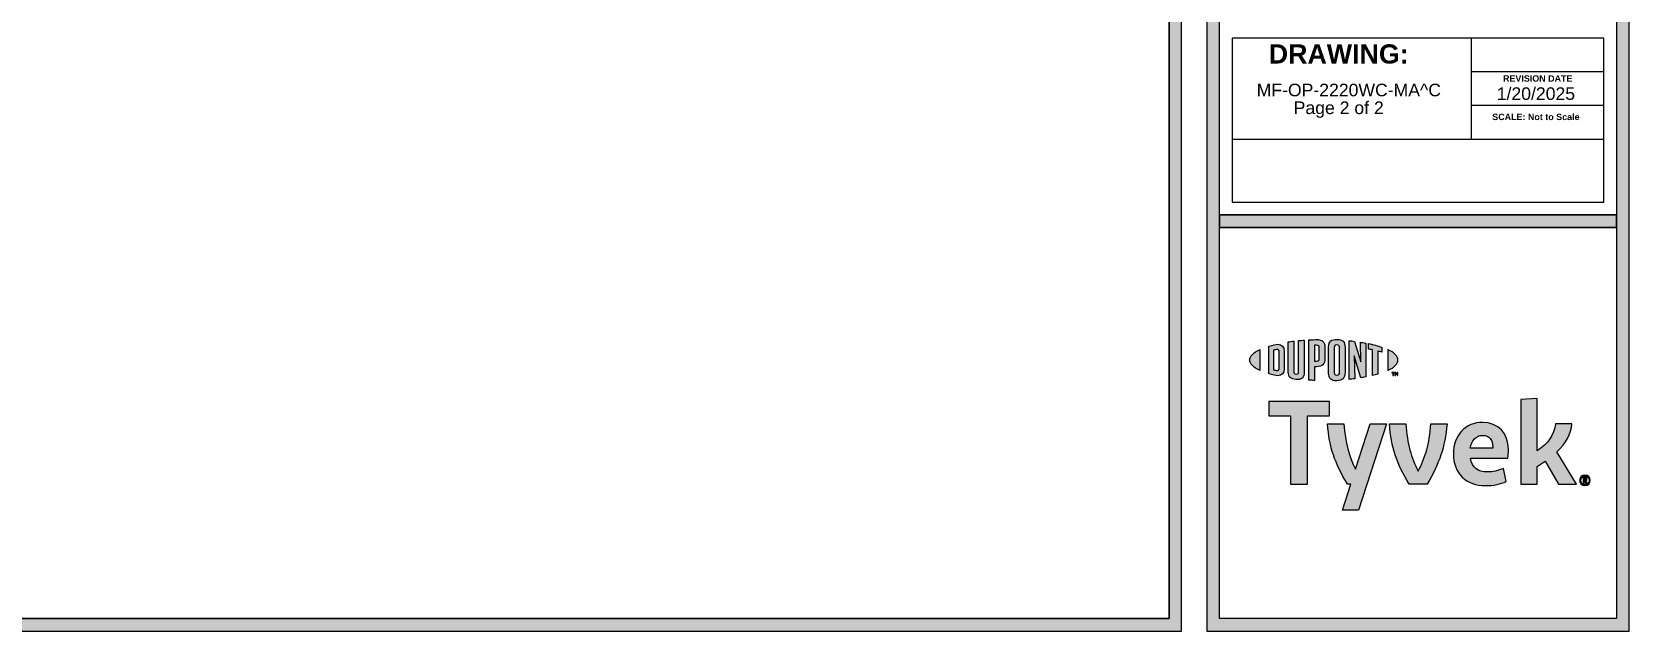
# Model space of a CAD drawing. Header units: inches. Extents: x -17.6 to 82.3, y -15.1 to 23.2.
# Drawn here: x 66.5 to 82.34, y -11.06 to -5.12 of the extents above; entities that cross this region are included whole.
import ezdxf

# ---------------------------------------------------------------- set-up
doc = ezdxf.new("R2010")
doc.units = ezdxf.units.IN
doc.header["$MEASUREMENT"] = 0
doc.layers.add('G-ANNO-TTLB', color=7, linetype='Continuous', lineweight=0)

# ---------------------------------------------------------------- blocks, each defined once
blk = doc.blocks.new('Block_12')
at = {"layer": 'G-ANNO-TTLB', "true_color": 0xe11b22, "transparency": 33554687}
h = blk.add_hatch(color=242, dxfattribs=at)
h.dxf.hatch_style = 2
edge = h.paths.add_edge_path()
edge.add_spline(control_points=[(78.868, -8.458), (78.868, -8.474), (78.859, -8.479), (78.848, -8.479), (78.839, -8.479), (78.825, -8.476), (78.814, -8.473), (78.814, -8.473), (78.814, -8.277), (78.814, -8.277), (78.825, -8.274), (78.839, -8.271), (78.848, -8.271), (78.859, -8.271), (78.868, -8.276), (78.868, -8.292), (78.868, -8.292), (78.868, -8.458), (78.868, -8.458)], knot_values=[0, 0, 0, 0, 1, 1, 1, 2, 2, 2, 3, 3, 3, 4, 4, 4, 5, 5, 5, 6, 6, 6, 6], degree=3, periodic=0)
edge = h.paths.add_edge_path()
edge.add_spline(control_points=[(78.855, -8.219), (78.837, -8.219), (78.812, -8.224), (78.765, -8.239), (78.765, -8.239), (78.765, -8.511), (78.765, -8.511), (78.806, -8.524), (78.837, -8.531), (78.855, -8.531), (78.896, -8.531), (78.919, -8.506), (78.919, -8.465), (78.919, -8.465), (78.919, -8.285), (78.919, -8.285), (78.919, -8.244), (78.896, -8.219), (78.855, -8.219)], knot_values=[0, 0, 0, 0, 1, 1, 1, 2, 2, 2, 3, 3, 3, 4, 4, 4, 5, 5, 5, 6, 6, 6, 6], degree=3, periodic=0)
h = blk.add_hatch(color=242, dxfattribs=at)
h.dxf.hatch_style = 2
edge = h.paths.add_edge_path()
edge.add_spline(control_points=[(79.062, -8.49), (79.062, -8.506), (79.057, -8.516), (79.037, -8.514), (79.018, -8.511), (79.013, -8.503), (79.013, -8.485), (79.013, -8.485), (79.013, -8.188), (79.013, -8.188), (79, -8.189), (78.971, -8.193), (78.959, -8.195), (78.959, -8.195), (78.959, -8.495), (78.959, -8.495), (78.959, -8.543), (78.982, -8.562), (79.037, -8.568), (79.087, -8.574), (79.118, -8.548), (79.118, -8.495), (79.118, -8.495), (79.118, -8.178), (79.118, -8.178), (79.108, -8.179), (79.073, -8.182), (79.062, -8.183), (79.062, -8.183), (79.062, -8.49), (79.062, -8.49)], knot_values=[0, 0, 0, 0, 1, 1, 1, 2, 2, 2, 3, 3, 3, 4, 4, 4, 5, 5, 5, 6, 6, 6, 7, 7, 7, 8, 8, 8, 9, 9, 9, 10, 10, 10, 10], degree=3, periodic=0)
h = blk.add_hatch(color=242, dxfattribs=at)
h.dxf.hatch_style = 2
edge = h.paths.add_edge_path()
edge.add_spline(control_points=[(79.267, -8.36), (79.267, -8.377), (79.261, -8.386), (79.238, -8.386), (79.238, -8.386), (79.218, -8.386), (79.218, -8.386), (79.218, -8.386), (79.218, -8.229), (79.218, -8.229), (79.227, -8.228), (79.232, -8.228), (79.237, -8.228), (79.261, -8.228), (79.267, -8.237), (79.267, -8.255), (79.267, -8.255), (79.267, -8.36), (79.267, -8.36)], knot_values=[0, 0, 0, 0, 1, 1, 1, 2, 2, 2, 3, 3, 3, 4, 4, 4, 5, 5, 5, 6, 6, 6, 6], degree=3, periodic=0)
edge = h.paths.add_edge_path()
edge.add_spline(control_points=[(79.24, -8.172), (79.23, -8.172), (79.195, -8.174), (79.162, -8.176), (79.162, -8.176), (79.162, -8.575), (79.162, -8.575), (79.173, -8.575), (79.202, -8.577), (79.218, -8.577), (79.218, -8.577), (79.218, -8.442), (79.218, -8.442), (79.218, -8.442), (79.24, -8.442), (79.24, -8.442), (79.299, -8.441), (79.323, -8.415), (79.323, -8.364), (79.323, -8.364), (79.323, -8.247), (79.323, -8.247), (79.323, -8.197), (79.296, -8.172), (79.24, -8.172)], knot_values=[0, 0, 0, 0, 1, 1, 1, 2, 2, 2, 3, 3, 3, 4, 4, 4, 5, 5, 5, 6, 6, 6, 7, 7, 7, 8, 8, 8, 8], degree=3, periodic=0)
h = blk.add_hatch(color=242, dxfattribs=at)
h.dxf.hatch_style = 2
edge = h.paths.add_edge_path()
edge.add_spline(control_points=[(79.467, -8.5), (79.467, -8.515), (79.462, -8.523), (79.442, -8.524), (79.421, -8.525), (79.416, -8.516), (79.416, -8.5), (79.416, -8.5), (79.416, -8.251), (79.416, -8.251), (79.416, -8.234), (79.421, -8.225), (79.442, -8.226), (79.462, -8.227), (79.467, -8.235), (79.467, -8.251), (79.467, -8.251), (79.467, -8.5), (79.467, -8.5)], knot_values=[0, 0, 0, 0, 1, 1, 1, 2, 2, 2, 3, 3, 3, 4, 4, 4, 5, 5, 5, 6, 6, 6, 6], degree=3, periodic=0)
edge = h.paths.add_edge_path()
edge.add_spline(control_points=[(79.442, -8.17), (79.39, -8.168), (79.359, -8.191), (79.359, -8.243), (79.359, -8.243), (79.359, -8.504), (79.359, -8.504), (79.359, -8.56), (79.387, -8.582), (79.442, -8.58), (79.495, -8.578), (79.523, -8.557), (79.523, -8.498), (79.523, -8.498), (79.523, -8.249), (79.523, -8.249), (79.523, -8.193), (79.498, -8.173), (79.442, -8.17)], knot_values=[0, 0, 0, 0, 1, 1, 1, 2, 2, 2, 3, 3, 3, 4, 4, 4, 5, 5, 5, 6, 6, 6, 6], degree=3, periodic=0)
h = blk.add_hatch(color=242, dxfattribs=at)
h.dxf.hatch_style = 2
edge = h.paths.add_edge_path()
edge.add_spline(control_points=[(79.679, -8.392), (79.679, -8.392), (79.617, -8.19), (79.617, -8.19), (79.6, -8.187), (79.58, -8.185), (79.564, -8.184), (79.564, -8.184), (79.564, -8.567), (79.564, -8.567), (79.575, -8.565), (79.603, -8.562), (79.618, -8.56), (79.618, -8.56), (79.613, -8.335), (79.613, -8.335), (79.613, -8.335), (79.679, -8.552), (79.679, -8.552), (79.693, -8.549), (79.714, -8.546), (79.727, -8.543), (79.727, -8.543), (79.727, -8.207), (79.727, -8.207), (79.713, -8.204), (79.687, -8.2), (79.675, -8.198), (79.675, -8.198), (79.679, -8.392), (79.679, -8.392)], knot_values=[0, 0, 0, 0, 1, 1, 1, 2, 2, 2, 3, 3, 3, 4, 4, 4, 5, 5, 5, 6, 6, 6, 7, 7, 7, 8, 8, 8, 9, 9, 9, 10, 10, 10, 10], degree=3, periodic=0)
h = blk.add_hatch(color=242, dxfattribs=at)
h.dxf.hatch_style = 2
edge = h.paths.add_edge_path()
edge.add_spline(control_points=[(79.755, -8.266), (79.769, -8.268), (79.782, -8.271), (79.796, -8.274), (79.796, -8.274), (79.796, -8.528), (79.796, -8.528), (79.808, -8.526), (79.831, -8.52), (79.846, -8.515), (79.846, -8.515), (79.846, -8.286), (79.846, -8.286), (79.86, -8.29), (79.874, -8.293), (79.887, -8.297), (79.887, -8.297), (79.887, -8.248), (79.887, -8.248), (79.847, -8.234), (79.804, -8.223), (79.755, -8.212), (79.755, -8.212), (79.755, -8.266), (79.755, -8.266)], knot_values=[0, 0, 0, 0, 1, 1, 1, 2, 2, 2, 3, 3, 3, 4, 4, 4, 5, 5, 5, 6, 6, 6, 7, 7, 7, 8, 8, 8, 8], degree=3, periodic=0)
h = blk.add_hatch(color=242, dxfattribs=at)
h.dxf.hatch_style = 2
edge = h.paths.add_edge_path()
edge.add_spline(control_points=[(78.577, -8.374), (78.577, -8.412), (78.613, -8.447), (78.677, -8.478), (78.677, -8.478), (78.677, -8.272), (78.677, -8.272), (78.613, -8.302), (78.577, -8.337), (78.577, -8.374)], knot_values=[0, 0, 0, 0, 1, 1, 1, 2, 2, 2, 3, 3, 3, 3], degree=3, periodic=0)
h = blk.add_hatch(color=242, dxfattribs=at)
h.dxf.hatch_style = 2
edge = h.paths.add_edge_path()
edge.add_spline(control_points=[(80.047, -8.374), (80.047, -8.412), (80.011, -8.447), (79.947, -8.478), (79.947, -8.478), (79.947, -8.272), (79.947, -8.272), (80.011, -8.302), (80.047, -8.337), (80.047, -8.374)], knot_values=[0, 0, 0, 0, 1, 1, 1, 2, 2, 2, 3, 3, 3, 3], degree=3, periodic=0)
h = blk.add_hatch(color=242, dxfattribs=at)
h.dxf.hatch_style = 2
edge = h.paths.add_edge_path()
edge.add_spline(control_points=[(80.017, -8.498), (80.017, -8.498), (80.023, -8.498), (80.023, -8.498), (80.023, -8.498), (80.032, -8.512), (80.032, -8.512), (80.032, -8.512), (80.041, -8.498), (80.041, -8.498), (80.041, -8.498), (80.047, -8.498), (80.047, -8.498), (80.047, -8.498), (80.047, -8.528), (80.047, -8.528), (80.047, -8.528), (80.042, -8.528), (80.042, -8.528), (80.042, -8.528), (80.042, -8.507), (80.042, -8.507), (80.042, -8.507), (80.033, -8.521), (80.033, -8.521), (80.033, -8.521), (80.032, -8.521), (80.032, -8.521), (80.032, -8.521), (80.023, -8.507), (80.023, -8.507), (80.023, -8.507), (80.023, -8.528), (80.023, -8.528), (80.023, -8.528), (80.017, -8.528), (80.017, -8.528), (80.017, -8.528), (80.017, -8.498), (80.017, -8.498)], knot_values=[0, 0, 0, 0, 1, 1, 1, 2, 2, 2, 3, 3, 3, 4, 4, 4, 5, 5, 5, 6, 6, 6, 7, 7, 7, 8, 8, 8, 9, 9, 9, 10, 10, 10, 11, 11, 11, 12, 12, 12, 13, 13, 13, 13], degree=3, periodic=0)
edge = h.paths.add_edge_path()
edge.add_spline(control_points=[(79.996, -8.503), (79.996, -8.503), (79.987, -8.503), (79.987, -8.503), (79.987, -8.503), (79.987, -8.498), (79.987, -8.498), (79.987, -8.498), (80.011, -8.498), (80.011, -8.498), (80.011, -8.498), (80.011, -8.503), (80.011, -8.503), (80.011, -8.503), (80.002, -8.503), (80.002, -8.503), (80.002, -8.503), (80.002, -8.528), (80.002, -8.528), (80.002, -8.528), (79.996, -8.528), (79.996, -8.528), (79.996, -8.528), (79.996, -8.503), (79.996, -8.503)], knot_values=[0, 0, 0, 0, 1, 1, 1, 2, 2, 2, 3, 3, 3, 4, 4, 4, 5, 5, 5, 6, 6, 6, 7, 7, 7, 8, 8, 8, 8], degree=3, periodic=0)
at = {"layer": 'G-ANNO-TTLB'}
for points, knots in [([(78.855, -8.219), (78.837, -8.219), (78.812, -8.224), (78.765, -8.239), (78.765, -8.239), (78.765, -8.511), (78.765, -8.511), (78.806, -8.524), (78.837, -8.531), (78.855, -8.531), (78.896, -8.531), (78.919, -8.506), (78.919, -8.465), (78.919, -8.465), (78.919, -8.285), (78.919, -8.285), (78.919, -8.244), (78.896, -8.219), (78.855, -8.219)], [0, 0, 0, 0, 1, 1, 1, 2, 2, 2, 3, 3, 3, 4, 4, 4, 5, 5, 5, 6, 6, 6, 6]), ([(79.062, -8.49), (79.062, -8.506), (79.057, -8.516), (79.037, -8.514), (79.018, -8.511), (79.013, -8.503), (79.013, -8.485), (79.013, -8.485), (79.013, -8.188), (79.013, -8.188), (79, -8.189), (78.971, -8.193), (78.959, -8.195), (78.959, -8.195), (78.959, -8.495), (78.959, -8.495), (78.959, -8.543), (78.982, -8.562), (79.037, -8.568), (79.087, -8.574), (79.118, -8.548), (79.118, -8.495), (79.118, -8.495), (79.118, -8.178), (79.118, -8.178), (79.108, -8.179), (79.073, -8.182), (79.062, -8.183), (79.062, -8.183), (79.062, -8.49), (79.062, -8.49)], [0, 0, 0, 0, 1, 1, 1, 2, 2, 2, 3, 3, 3, 4, 4, 4, 5, 5, 5, 6, 6, 6, 7, 7, 7, 8, 8, 8, 9, 9, 9, 10, 10, 10, 10]), ([(79.24, -8.172), (79.23, -8.172), (79.195, -8.174), (79.162, -8.176), (79.162, -8.176), (79.162, -8.575), (79.162, -8.575), (79.173, -8.575), (79.202, -8.577), (79.218, -8.577), (79.218, -8.577), (79.218, -8.442), (79.218, -8.442), (79.218, -8.442), (79.24, -8.442), (79.24, -8.442), (79.299, -8.441), (79.323, -8.415), (79.323, -8.364), (79.323, -8.364), (79.323, -8.247), (79.323, -8.247), (79.323, -8.197), (79.296, -8.172), (79.24, -8.172)], [0, 0, 0, 0, 1, 1, 1, 2, 2, 2, 3, 3, 3, 4, 4, 4, 5, 5, 5, 6, 6, 6, 7, 7, 7, 8, 8, 8, 8]), ([(79.267, -8.36), (79.267, -8.377), (79.261, -8.386), (79.238, -8.386), (79.238, -8.386), (79.218, -8.386), (79.218, -8.386), (79.218, -8.386), (79.218, -8.229), (79.218, -8.229), (79.227, -8.228), (79.232, -8.228), (79.237, -8.228), (79.261, -8.228), (79.267, -8.237), (79.267, -8.255), (79.267, -8.255), (79.267, -8.36), (79.267, -8.36)], [0, 0, 0, 0, 1, 1, 1, 2, 2, 2, 3, 3, 3, 4, 4, 4, 5, 5, 5, 6, 6, 6, 6]), ([(79.442, -8.17), (79.39, -8.168), (79.359, -8.191), (79.359, -8.243), (79.359, -8.243), (79.359, -8.504), (79.359, -8.504), (79.359, -8.56), (79.387, -8.582), (79.442, -8.58), (79.495, -8.578), (79.523, -8.557), (79.523, -8.498), (79.523, -8.498), (79.523, -8.249), (79.523, -8.249), (79.523, -8.193), (79.498, -8.173), (79.442, -8.17)], [0, 0, 0, 0, 1, 1, 1, 2, 2, 2, 3, 3, 3, 4, 4, 4, 5, 5, 5, 6, 6, 6, 6]), ([(79.467, -8.5), (79.467, -8.515), (79.462, -8.523), (79.442, -8.524), (79.421, -8.525), (79.416, -8.516), (79.416, -8.5), (79.416, -8.5), (79.416, -8.251), (79.416, -8.251), (79.416, -8.234), (79.421, -8.225), (79.442, -8.226), (79.462, -8.227), (79.467, -8.235), (79.467, -8.251), (79.467, -8.251), (79.467, -8.5), (79.467, -8.5)], [0, 0, 0, 0, 1, 1, 1, 2, 2, 2, 3, 3, 3, 4, 4, 4, 5, 5, 5, 6, 6, 6, 6]), ([(79.679, -8.392), (79.679, -8.392), (79.617, -8.19), (79.617, -8.19), (79.6, -8.187), (79.58, -8.185), (79.564, -8.184), (79.564, -8.184), (79.564, -8.567), (79.564, -8.567), (79.575, -8.565), (79.603, -8.562), (79.618, -8.56), (79.618, -8.56), (79.613, -8.335), (79.613, -8.335), (79.613, -8.335), (79.679, -8.552), (79.679, -8.552), (79.693, -8.549), (79.714, -8.546), (79.727, -8.543), (79.727, -8.543), (79.727, -8.207), (79.727, -8.207), (79.713, -8.204), (79.687, -8.2), (79.675, -8.198), (79.675, -8.198), (79.679, -8.392), (79.679, -8.392)], [0, 0, 0, 0, 1, 1, 1, 2, 2, 2, 3, 3, 3, 4, 4, 4, 5, 5, 5, 6, 6, 6, 7, 7, 7, 8, 8, 8, 9, 9, 9, 10, 10, 10, 10]), ([(79.755, -8.266), (79.769, -8.268), (79.782, -8.271), (79.796, -8.274), (79.796, -8.274), (79.796, -8.528), (79.796, -8.528), (79.808, -8.526), (79.831, -8.52), (79.846, -8.515), (79.846, -8.515), (79.846, -8.286), (79.846, -8.286), (79.86, -8.29), (79.874, -8.293), (79.887, -8.297), (79.887, -8.297), (79.887, -8.248), (79.887, -8.248), (79.847, -8.234), (79.804, -8.223), (79.755, -8.212), (79.755, -8.212), (79.755, -8.266), (79.755, -8.266)], [0, 0, 0, 0, 1, 1, 1, 2, 2, 2, 3, 3, 3, 4, 4, 4, 5, 5, 5, 6, 6, 6, 7, 7, 7, 8, 8, 8, 8]), ([(78.577, -8.374), (78.577, -8.412), (78.613, -8.447), (78.677, -8.478), (78.677, -8.478), (78.677, -8.272), (78.677, -8.272), (78.613, -8.302), (78.577, -8.337), (78.577, -8.374)], [0, 0, 0, 0, 1, 1, 1, 2, 2, 2, 3, 3, 3, 3]), ([(78.868, -8.458), (78.868, -8.474), (78.859, -8.479), (78.848, -8.479), (78.839, -8.479), (78.825, -8.476), (78.814, -8.473), (78.814, -8.473), (78.814, -8.277), (78.814, -8.277), (78.825, -8.274), (78.839, -8.271), (78.848, -8.271), (78.859, -8.271), (78.868, -8.276), (78.868, -8.292), (78.868, -8.292), (78.868, -8.458), (78.868, -8.458)], [0, 0, 0, 0, 1, 1, 1, 2, 2, 2, 3, 3, 3, 4, 4, 4, 5, 5, 5, 6, 6, 6, 6]), ([(80.047, -8.374), (80.047, -8.412), (80.011, -8.447), (79.947, -8.478), (79.947, -8.478), (79.947, -8.272), (79.947, -8.272), (80.011, -8.302), (80.047, -8.337), (80.047, -8.374)], [0, 0, 0, 0, 1, 1, 1, 2, 2, 2, 3, 3, 3, 3]), ([(79.996, -8.503), (79.996, -8.503), (79.987, -8.503), (79.987, -8.503), (79.987, -8.503), (79.987, -8.498), (79.987, -8.498), (79.987, -8.498), (80.011, -8.498), (80.011, -8.498), (80.011, -8.498), (80.011, -8.503), (80.011, -8.503), (80.011, -8.503), (80.002, -8.503), (80.002, -8.503), (80.002, -8.503), (80.002, -8.528), (80.002, -8.528), (80.002, -8.528), (79.996, -8.528), (79.996, -8.528), (79.996, -8.528), (79.996, -8.503), (79.996, -8.503)], [0, 0, 0, 0, 1, 1, 1, 2, 2, 2, 3, 3, 3, 4, 4, 4, 5, 5, 5, 6, 6, 6, 7, 7, 7, 8, 8, 8, 8]), ([(80.017, -8.498), (80.017, -8.498), (80.023, -8.498), (80.023, -8.498), (80.023, -8.498), (80.032, -8.512), (80.032, -8.512), (80.032, -8.512), (80.041, -8.498), (80.041, -8.498), (80.041, -8.498), (80.047, -8.498), (80.047, -8.498), (80.047, -8.498), (80.047, -8.528), (80.047, -8.528), (80.047, -8.528), (80.042, -8.528), (80.042, -8.528), (80.042, -8.528), (80.042, -8.507), (80.042, -8.507), (80.042, -8.507), (80.033, -8.521), (80.033, -8.521), (80.033, -8.521), (80.032, -8.521), (80.032, -8.521), (80.032, -8.521), (80.023, -8.507), (80.023, -8.507), (80.023, -8.507), (80.023, -8.528), (80.023, -8.528), (80.023, -8.528), (80.017, -8.528), (80.017, -8.528), (80.017, -8.528), (80.017, -8.498), (80.017, -8.498)], [0, 0, 0, 0, 1, 1, 1, 2, 2, 2, 3, 3, 3, 4, 4, 4, 5, 5, 5, 6, 6, 6, 7, 7, 7, 8, 8, 8, 9, 9, 9, 10, 10, 10, 11, 11, 11, 12, 12, 12, 13, 13, 13, 13])]:
    blk.add_open_spline(points, degree=3, knots=knots, dxfattribs=at)
blk = doc.blocks.new('Block_16')
at = {"layer": 'G-ANNO-TTLB', "true_color": 0x17477e, "transparency": 33554687}
h = blk.add_hatch(color=156, dxfattribs=at)
h.dxf.hatch_style = 2
h.paths.add_polyline_path([(79.369, -8.785), (78.765, -8.785), (78.765, -8.928), (78.983, -8.928), (78.983, -9.606), (79.151, -9.606), (79.151, -8.928), (79.369, -8.928)])
h = blk.add_hatch(color=156, dxfattribs=at)
h.dxf.hatch_style = 2
edge = h.paths.add_edge_path()
edge.add_spline(control_points=[(81.622, -9.286), (81.622, -9.286), (81.817, -9.606), (81.817, -9.606), (81.817, -9.606), (81.641, -9.606), (81.641, -9.606), (81.641, -9.606), (81.506, -9.377), (81.506, -9.377), (81.481, -9.395), (81.456, -9.413), (81.427, -9.43), (81.427, -9.43), (81.427, -9.606), (81.427, -9.606), (81.427, -9.606), (81.266, -9.606), (81.266, -9.606), (81.266, -9.606), (81.266, -8.765), (81.266, -8.765), (81.266, -8.765), (81.427, -8.757), (81.427, -8.757), (81.427, -8.757), (81.427, -9.274), (81.427, -9.274), (81.538, -9.203), (81.592, -9.121), (81.61, -9.007), (81.61, -9.007), (81.771, -9.007), (81.771, -9.007), (81.767, -9.108), (81.716, -9.198), (81.622, -9.286)], knot_values=[0, 0, 0, 0, 1, 1, 1, 2, 2, 2, 3, 3, 3, 4, 4, 4, 5, 5, 5, 6, 6, 6, 7, 7, 7, 8, 8, 8, 9, 9, 9, 10, 10, 10, 11, 11, 11, 12, 12, 12, 12], degree=3, periodic=0)
h = blk.add_hatch(color=156, dxfattribs=at)
h.dxf.hatch_style = 2
edge = h.paths.add_edge_path()
edge.add_spline(control_points=[(80.372, -9.007), (80.362, -9.207), (80.317, -9.343), (80.248, -9.476), (80.181, -9.343), (80.138, -9.207), (80.125, -9.007), (80.125, -9.007), (79.962, -9.007), (79.962, -9.007), (79.98, -9.243), (80.032, -9.394), (80.159, -9.606), (80.159, -9.606), (80.338, -9.606), (80.338, -9.606), (80.46, -9.394), (80.511, -9.243), (80.534, -9.007), (80.534, -9.007), (80.372, -9.007), (80.372, -9.007)], knot_values=[0, 0, 0, 0, 1, 1, 1, 2, 2, 2, 3, 3, 3, 4, 4, 4, 5, 5, 5, 6, 6, 6, 7, 7, 7, 7], degree=3, periodic=0)
h = blk.add_hatch(color=156, dxfattribs=at)
h.dxf.hatch_style = 2
edge = h.paths.add_edge_path()
edge.add_spline(control_points=[(80.765, -9.25), (80.765, -9.25), (80.988, -9.25), (80.988, -9.25), (80.988, -9.25), (80.988, -9.236), (80.988, -9.236), (80.988, -9.17), (80.953, -9.122), (80.888, -9.122), (80.82, -9.122), (80.776, -9.17), (80.765, -9.25)], knot_values=[0, 0, 0, 0, 1, 1, 1, 2, 2, 2, 3, 3, 3, 4, 4, 4, 4], degree=3, periodic=0)
edge = h.paths.add_edge_path()
edge.add_spline(control_points=[(81.12, -9.58), (81.069, -9.604), (80.992, -9.62), (80.915, -9.62), (80.726, -9.62), (80.597, -9.5), (80.597, -9.306), (80.597, -9.119), (80.716, -8.993), (80.888, -8.993), (81.042, -8.993), (81.143, -9.102), (81.143, -9.259), (81.143, -9.294), (81.14, -9.325), (81.138, -9.348), (81.138, -9.348), (80.767, -9.348), (80.767, -9.348), (80.783, -9.442), (80.838, -9.484), (80.932, -9.484), (80.989, -9.484), (81.044, -9.471), (81.094, -9.45), (81.094, -9.45), (81.12, -9.58), (81.12, -9.58)], knot_values=[0, 0, 0, 0, 1, 1, 1, 2, 2, 2, 3, 3, 3, 4, 4, 4, 5, 5, 5, 6, 6, 6, 7, 7, 7, 8, 8, 8, 9, 9, 9, 9], degree=3, periodic=0)
at = {"layer": 'G-ANNO-TTLB'}
blk.add_lwpolyline([(79.369, -8.785), (78.765, -8.785), (78.765, -8.928), (78.983, -8.928), (78.983, -9.606), (79.151, -9.606), (79.151, -8.928), (79.369, -8.928)], close=True, dxfattribs=at)
for points, knots in [([(81.622, -9.286), (81.622, -9.286), (81.817, -9.606), (81.817, -9.606), (81.817, -9.606), (81.641, -9.606), (81.641, -9.606), (81.641, -9.606), (81.506, -9.377), (81.506, -9.377), (81.481, -9.395), (81.456, -9.413), (81.427, -9.43), (81.427, -9.43), (81.427, -9.606), (81.427, -9.606), (81.427, -9.606), (81.266, -9.606), (81.266, -9.606), (81.266, -9.606), (81.266, -8.765), (81.266, -8.765), (81.266, -8.765), (81.427, -8.757), (81.427, -8.757), (81.427, -8.757), (81.427, -9.274), (81.427, -9.274), (81.538, -9.203), (81.592, -9.121), (81.61, -9.007), (81.61, -9.007), (81.771, -9.007), (81.771, -9.007), (81.767, -9.108), (81.716, -9.198), (81.622, -9.286)], [0, 0, 0, 0, 1, 1, 1, 2, 2, 2, 3, 3, 3, 4, 4, 4, 5, 5, 5, 6, 6, 6, 7, 7, 7, 8, 8, 8, 9, 9, 9, 10, 10, 10, 11, 11, 11, 12, 12, 12, 12]), ([(80.372, -9.007), (80.362, -9.207), (80.317, -9.343), (80.248, -9.476), (80.181, -9.343), (80.138, -9.207), (80.125, -9.007), (80.125, -9.007), (79.962, -9.007), (79.962, -9.007), (79.98, -9.243), (80.032, -9.394), (80.159, -9.606), (80.159, -9.606), (80.338, -9.606), (80.338, -9.606), (80.46, -9.394), (80.511, -9.243), (80.534, -9.007), (80.534, -9.007), (80.372, -9.007), (80.372, -9.007)], [0, 0, 0, 0, 1, 1, 1, 2, 2, 2, 3, 3, 3, 4, 4, 4, 5, 5, 5, 6, 6, 6, 7, 7, 7, 7]), ([(81.12, -9.58), (81.069, -9.604), (80.992, -9.62), (80.915, -9.62), (80.726, -9.62), (80.597, -9.5), (80.597, -9.306), (80.597, -9.119), (80.716, -8.993), (80.888, -8.993), (81.042, -8.993), (81.143, -9.102), (81.143, -9.259), (81.143, -9.294), (81.14, -9.325), (81.138, -9.348), (81.138, -9.348), (80.767, -9.348), (80.767, -9.348), (80.783, -9.442), (80.838, -9.484), (80.932, -9.484), (80.989, -9.484), (81.044, -9.471), (81.094, -9.45), (81.094, -9.45), (81.12, -9.58), (81.12, -9.58)], [0, 0, 0, 0, 1, 1, 1, 2, 2, 2, 3, 3, 3, 4, 4, 4, 5, 5, 5, 6, 6, 6, 7, 7, 7, 8, 8, 8, 9, 9, 9, 9]), ([(80.765, -9.25), (80.765, -9.25), (80.988, -9.25), (80.988, -9.25), (80.988, -9.25), (80.988, -9.236), (80.988, -9.236), (80.988, -9.17), (80.953, -9.122), (80.888, -9.122), (80.82, -9.122), (80.776, -9.17), (80.765, -9.25)], [0, 0, 0, 0, 1, 1, 1, 2, 2, 2, 3, 3, 3, 4, 4, 4, 4])]:
    blk.add_open_spline(points, degree=3, knots=knots, dxfattribs=at)
blk = doc.blocks.new('Block_15')
at = {"layer": 'G-ANNO-TTLB', "true_color": 0x17477e, "transparency": 33554687}
h = blk.add_hatch(color=156, dxfattribs=at)
h.dxf.hatch_style = 2
edge = h.paths.add_edge_path()
edge.add_spline(control_points=[(79.772, -9.007), (79.772, -9.007), (79.626, -9.458), (79.626, -9.458), (79.565, -9.331), (79.524, -9.198), (79.512, -9.007), (79.512, -9.007), (79.349, -9.007), (79.349, -9.007), (79.367, -9.243), (79.42, -9.394), (79.546, -9.606), (79.546, -9.606), (79.579, -9.606), (79.579, -9.606), (79.579, -9.606), (79.496, -9.864), (79.496, -9.864), (79.496, -9.864), (79.657, -9.864), (79.657, -9.864), (79.657, -9.864), (79.933, -9.007), (79.933, -9.007), (79.933, -9.007), (79.772, -9.007), (79.772, -9.007)], knot_values=[0, 0, 0, 0, 1, 1, 1, 2, 2, 2, 3, 3, 3, 4, 4, 4, 5, 5, 5, 6, 6, 6, 7, 7, 7, 8, 8, 8, 9, 9, 9, 9], degree=3, periodic=0)
at = {"layer": 'G-ANNO-TTLB'}
blk.add_open_spline([(79.772, -9.007), (79.772, -9.007), (79.626, -9.458), (79.626, -9.458), (79.565, -9.331), (79.524, -9.198), (79.512, -9.007), (79.512, -9.007), (79.349, -9.007), (79.349, -9.007), (79.367, -9.243), (79.42, -9.394), (79.546, -9.606), (79.546, -9.606), (79.579, -9.606), (79.579, -9.606), (79.579, -9.606), (79.496, -9.864), (79.496, -9.864), (79.496, -9.864), (79.657, -9.864), (79.657, -9.864), (79.657, -9.864), (79.933, -9.007), (79.933, -9.007), (79.933, -9.007), (79.772, -9.007), (79.772, -9.007)], degree=3, knots=[0, 0, 0, 0, 1, 1, 1, 2, 2, 2, 3, 3, 3, 4, 4, 4, 5, 5, 5, 6, 6, 6, 7, 7, 7, 8, 8, 8, 9, 9, 9, 9], dxfattribs=at)
blk.add_blockref('Block_16', (0, 0), dxfattribs=at)
blk = doc.blocks.new('Block_17')
at = {"layer": 'G-ANNO-TTLB', "true_color": 0x17477e, "transparency": 33554687}
h = blk.add_hatch(color=156, dxfattribs=at)
h.dxf.hatch_style = 2
edge = h.paths.add_edge_path()
edge.add_spline(control_points=[(81.894, -9.551), (81.894, -9.551), (81.894, -9.566), (81.894, -9.566), (81.894, -9.566), (81.901, -9.566), (81.901, -9.566), (81.907, -9.566), (81.911, -9.564), (81.911, -9.558), (81.911, -9.553), (81.907, -9.551), (81.901, -9.551), (81.901, -9.551), (81.894, -9.551), (81.894, -9.551)], knot_values=[0, 0, 0, 0, 1, 1, 1, 2, 2, 2, 3, 3, 3, 4, 4, 4, 5, 5, 5, 5], degree=3, periodic=0)
edge = h.paths.add_edge_path()
edge.add_spline(control_points=[(81.883, -9.541), (81.883, -9.541), (81.901, -9.541), (81.901, -9.541), (81.915, -9.541), (81.922, -9.548), (81.922, -9.558), (81.922, -9.566), (81.918, -9.571), (81.912, -9.574), (81.915, -9.581), (81.92, -9.587), (81.926, -9.594), (81.926, -9.594), (81.912, -9.594), (81.912, -9.594), (81.907, -9.588), (81.903, -9.582), (81.9, -9.576), (81.9, -9.576), (81.894, -9.576), (81.894, -9.576), (81.894, -9.576), (81.894, -9.594), (81.894, -9.594), (81.894, -9.594), (81.883, -9.594), (81.883, -9.594), (81.883, -9.594), (81.883, -9.541), (81.883, -9.541)], knot_values=[0, 0, 0, 0, 1, 1, 1, 2, 2, 2, 3, 3, 3, 4, 4, 4, 5, 5, 5, 6, 6, 6, 7, 7, 7, 8, 8, 8, 9, 9, 9, 10, 10, 10, 10], degree=3, periodic=0)
edge = h.paths.add_edge_path()
edge.add_spline(control_points=[(81.902, -9.527), (81.876, -9.527), (81.861, -9.542), (81.861, -9.568), (81.861, -9.595), (81.876, -9.61), (81.902, -9.61), (81.927, -9.61), (81.942, -9.595), (81.942, -9.568), (81.942, -9.542), (81.927, -9.527), (81.902, -9.527)], knot_values=[0, 0, 0, 0, 1, 1, 1, 2, 2, 2, 3, 3, 3, 4, 4, 4, 4], degree=3, periodic=0)
edge = h.paths.add_edge_path()
edge.add_spline(control_points=[(81.902, -9.517), (81.933, -9.517), (81.954, -9.537), (81.954, -9.568), (81.954, -9.6), (81.933, -9.62), (81.902, -9.62), (81.87, -9.62), (81.849, -9.6), (81.849, -9.568), (81.849, -9.537), (81.87, -9.517), (81.902, -9.517)], knot_values=[0, 0, 0, 0, 1, 1, 1, 2, 2, 2, 3, 3, 3, 4, 4, 4, 4], degree=3, periodic=0)
at = {"layer": 'G-ANNO-TTLB'}
for points, knots in [([(81.902, -9.517), (81.933, -9.517), (81.954, -9.537), (81.954, -9.568), (81.954, -9.6), (81.933, -9.62), (81.902, -9.62), (81.87, -9.62), (81.849, -9.6), (81.849, -9.568), (81.849, -9.537), (81.87, -9.517), (81.902, -9.517)], [0, 0, 0, 0, 1, 1, 1, 2, 2, 2, 3, 3, 3, 4, 4, 4, 4]), ([(81.902, -9.527), (81.876, -9.527), (81.861, -9.542), (81.861, -9.568), (81.861, -9.595), (81.876, -9.61), (81.902, -9.61), (81.927, -9.61), (81.942, -9.595), (81.942, -9.568), (81.942, -9.542), (81.927, -9.527), (81.902, -9.527)], [0, 0, 0, 0, 1, 1, 1, 2, 2, 2, 3, 3, 3, 4, 4, 4, 4]), ([(81.883, -9.541), (81.883, -9.541), (81.901, -9.541), (81.901, -9.541), (81.915, -9.541), (81.922, -9.548), (81.922, -9.558), (81.922, -9.566), (81.918, -9.571), (81.912, -9.574), (81.915, -9.581), (81.92, -9.587), (81.926, -9.594), (81.926, -9.594), (81.912, -9.594), (81.912, -9.594), (81.907, -9.588), (81.903, -9.582), (81.9, -9.576), (81.9, -9.576), (81.894, -9.576), (81.894, -9.576), (81.894, -9.576), (81.894, -9.594), (81.894, -9.594), (81.894, -9.594), (81.883, -9.594), (81.883, -9.594), (81.883, -9.594), (81.883, -9.541), (81.883, -9.541)], [0, 0, 0, 0, 1, 1, 1, 2, 2, 2, 3, 3, 3, 4, 4, 4, 5, 5, 5, 6, 6, 6, 7, 7, 7, 8, 8, 8, 9, 9, 9, 10, 10, 10, 10]), ([(81.894, -9.551), (81.894, -9.551), (81.894, -9.566), (81.894, -9.566), (81.894, -9.566), (81.901, -9.566), (81.901, -9.566), (81.907, -9.566), (81.911, -9.564), (81.911, -9.558), (81.911, -9.553), (81.907, -9.551), (81.901, -9.551), (81.901, -9.551), (81.894, -9.551), (81.894, -9.551)], [0, 0, 0, 0, 1, 1, 1, 2, 2, 2, 3, 3, 3, 4, 4, 4, 5, 5, 5, 5])]:
    blk.add_open_spline(points, degree=3, knots=knots, dxfattribs=at)
blk = doc.blocks.new('Block_14')
at = {"layer": 'G-ANNO-TTLB'}
for name in ['Block_15', 'Block_17']:
    blk.add_blockref(name, (0, 0), dxfattribs=at)
blk = doc.blocks.new('Block_13')
at = {"layer": 'G-ANNO-TTLB'}
blk.add_blockref('Block_14', (0, 0), dxfattribs=at)
blk = doc.blocks.new('Block_11')
at = {"layer": 'G-ANNO-TTLB'}
for name in ['Block_12', 'Block_13']:
    blk.add_blockref(name, (0, 0), dxfattribs=at)

msp = doc.modelspace()

# ---------------------------------------------------------------- hatches: boundary and pattern name
at = {"layer": 'G-ANNO-TTLB', "true_color": 0xff00ff, "transparency": 33554687}
h = msp.add_hatch(color=6, dxfattribs=at)
edge = h.paths.add_edge_path()
edge.add_spline(control_points=[(77.902, -11.061), (77.902, -11.061), (37.214, -11.061), (37.214, -11.061), (37.214, -11.061), (37.214, 23.064), (37.214, 23.064), (37.214, 23.064), (77.902, 23.064), (77.902, 23.064), (77.902, 23.064), (77.902, -11.061), (77.902, -11.061)], knot_values=[0, 0, 0, 0, 1, 1, 1, 2, 2, 2, 3, 3, 3, 4, 4, 4, 4], degree=3, periodic=0)
edge = h.paths.add_edge_path()
edge.add_spline(control_points=[(37.339, 22.939), (37.339, 22.939), (37.339, -10.936), (37.339, -10.936), (37.339, -10.936), (77.777, -10.936), (77.777, -10.936), (77.777, -10.936), (77.777, 22.939), (77.777, 22.939), (77.777, 22.939), (37.339, 22.939), (37.339, 22.939)], knot_values=[0, 0, 0, 0, 1, 1, 1, 2, 2, 2, 3, 3, 3, 4, 4, 4, 4], degree=3, periodic=0)
edge.add_line((37.339, 22.939), (37.339, 22.939))
h = msp.add_hatch(color=6, dxfattribs=at)
edge = h.paths.add_edge_path()
edge.add_spline(control_points=[(82.339, 23.064), (82.339, 23.064), (82.339, -11.061), (82.339, -11.061), (82.339, -11.061), (78.152, -11.061), (78.152, -11.061), (78.152, -11.061), (78.152, 23.064), (78.152, 23.064), (78.152, 23.064), (82.339, 23.064), (82.339, 23.064)], knot_values=[0, 0, 0, 0, 1, 1, 1, 2, 2, 2, 3, 3, 3, 4, 4, 4, 4], degree=3, periodic=0)
edge = h.paths.add_edge_path()
edge.add_spline(control_points=[(82.214, 22.939), (82.214, 22.939), (78.277, 22.939), (78.277, 22.939), (78.277, 22.939), (78.277, -10.936), (78.277, -10.936), (78.277, -10.936), (82.214, -10.936), (82.214, -10.936), (82.214, -10.936), (82.214, 22.939), (82.214, 22.939)], knot_values=[0, 0, 0, 0, 1, 1, 1, 2, 2, 2, 3, 3, 3, 4, 4, 4, 4], degree=3, periodic=0)
edge.add_line((82.214, 22.939), (82.214, 22.939))
msp.add_hatch(color=6, dxfattribs=at).paths.add_polyline_path([(82.214, -7.061), (78.277, -7.061), (78.277, -6.936), (82.214, -6.936)])

# ---------------------------------------------------------------- linework, layer by layer
at = {"layer": 'G-ANNO-TTLB', "color": 6, "lineweight": 9, "true_color": 0xff00ff}
for p, q in [((77.902, -11.061), (77.902, 23.064)), ((78.152, 23.064), (78.152, -11.061)), ((82.339, -11.061), (82.339, 23.064)), ((77.777, -10.936), (77.777, 22.939)), ((77.777, 22.939), (77.777, -10.936)), ((78.277, -10.936), (78.277, 22.939)), ((82.214, 22.939), (82.214, -10.936)), ((82.089, -5.186), (78.402, -5.186)), ((78.402, -5.186), (78.402, -6.811)), ((80.777, -6.186), (80.777, -5.186)), ((82.089, -6.811), (82.089, -5.186)), ((82.089, -5.519), (80.777, -5.519)), ((82.089, -5.853), (80.777, -5.853)), ((78.402, -6.186), (82.089, -6.186)), ((78.402, -6.811), (82.089, -6.811)), ((82.214, -6.936), (78.277, -6.936)), ((78.277, -6.936), (78.277, -7.061)), ((82.214, -7.061), (82.214, -6.936)), ((78.277, -7.061), (82.214, -7.061)), ((37.214, -11.061), (77.902, -11.061)), ((37.339, -10.936), (77.777, -10.936)), ((77.777, -10.936), (37.339, -10.936)), ((78.152, -11.061), (82.339, -11.061)), ((82.214, -10.936), (78.277, -10.936))]:
    msp.add_line(p, q, dxfattribs=at)
at = {"layer": 'G-ANNO-TTLB', "color": 18, "lineweight": 0, "true_color": 0x000000}
msp.add_lwpolyline([(37.339, -10.936), (37.339, 22.939), (77.777, 22.939), (77.777, -10.936)], close=True, dxfattribs=at)
at = {"layer": 'G-ANNO-TTLB'}
msp.add_lwpolyline([(82.214, -7.061), (78.277, -7.061), (78.277, -6.936), (82.214, -6.936)], close=True, dxfattribs=at)
for points in [[(77.902, -11.061), (77.902, -11.061), (37.214, -11.061), (37.214, -11.061), (37.214, -11.061), (37.214, 23.064), (37.214, 23.064), (37.214, 23.064), (77.902, 23.064), (77.902, 23.064), (77.902, 23.064), (77.902, -11.061), (77.902, -11.061)], [(82.339, 23.064), (82.339, 23.064), (82.339, -11.061), (82.339, -11.061), (82.339, -11.061), (78.152, -11.061), (78.152, -11.061), (78.152, -11.061), (78.152, 23.064), (78.152, 23.064), (78.152, 23.064), (82.339, 23.064), (82.339, 23.064)], [(37.339, 22.939), (37.339, 22.939), (37.339, -10.936), (37.339, -10.936), (37.339, -10.936), (77.777, -10.936), (77.777, -10.936), (77.777, -10.936), (77.777, 22.939), (77.777, 22.939), (77.777, 22.939), (37.339, 22.939), (37.339, 22.939)], [(82.214, 22.939), (82.214, 22.939), (78.277, 22.939), (78.277, 22.939), (78.277, 22.939), (78.277, -10.936), (78.277, -10.936), (78.277, -10.936), (82.214, -10.936), (82.214, -10.936), (82.214, -10.936), (82.214, 22.939), (82.214, 22.939)]]:
    msp.add_open_spline(points, degree=3, knots=[0, 0, 0, 0, 1, 1, 1, 2, 2, 2, 3, 3, 3, 4, 4, 4, 4], dxfattribs=at)

# ---------------------------------------------------------------- block references
msp.add_blockref('Block_11', (0, 0), dxfattribs=at)

# ---------------------------------------------------------------- texts
at = {"layer": 'G-ANNO-TTLB', "char_height": 0.2, "attachment_point": 7}
for s, insert in [('\\C18;\\c0;\\FArial Bold|b1|i0|c1;\\H0.190267;\\W1.000000;DRAWING:', (78.766, -5.439)), ('\\C18;\\c0;\\FArial|b0|i0|c1;\\H0.125000;\\W1.000000;MF-OP-2220WC-MA^C', (78.646, -5.763)), ('\\C18;\\c0;\\FArial|b0|i0|c1;\\H0.125000;\\W1.000000;1/20/2025', (81.027, -5.799)), ('\\C18;\\c0;\\FArial Bold|b1|i0|c1;\\H0.063422;\\W1.000000;REVISION DATE', (81.089, -5.617)), ('\\C18;\\c0;\\FArial|b0|i0|c1;\\H0.125000;\\W1.000000;Page 2 of 2', (79.013, -5.975)), ('\\C18;\\c0;\\FArial Bold|b1|i0|c1;\\H0.063422;\\W1.000000;SCALE: Not to Scale', (80.982, -5.998))]:
    msp.add_mtext(s, dxfattribs=dict(at, insert=insert))

doc.saveas('drawing.dxf')
